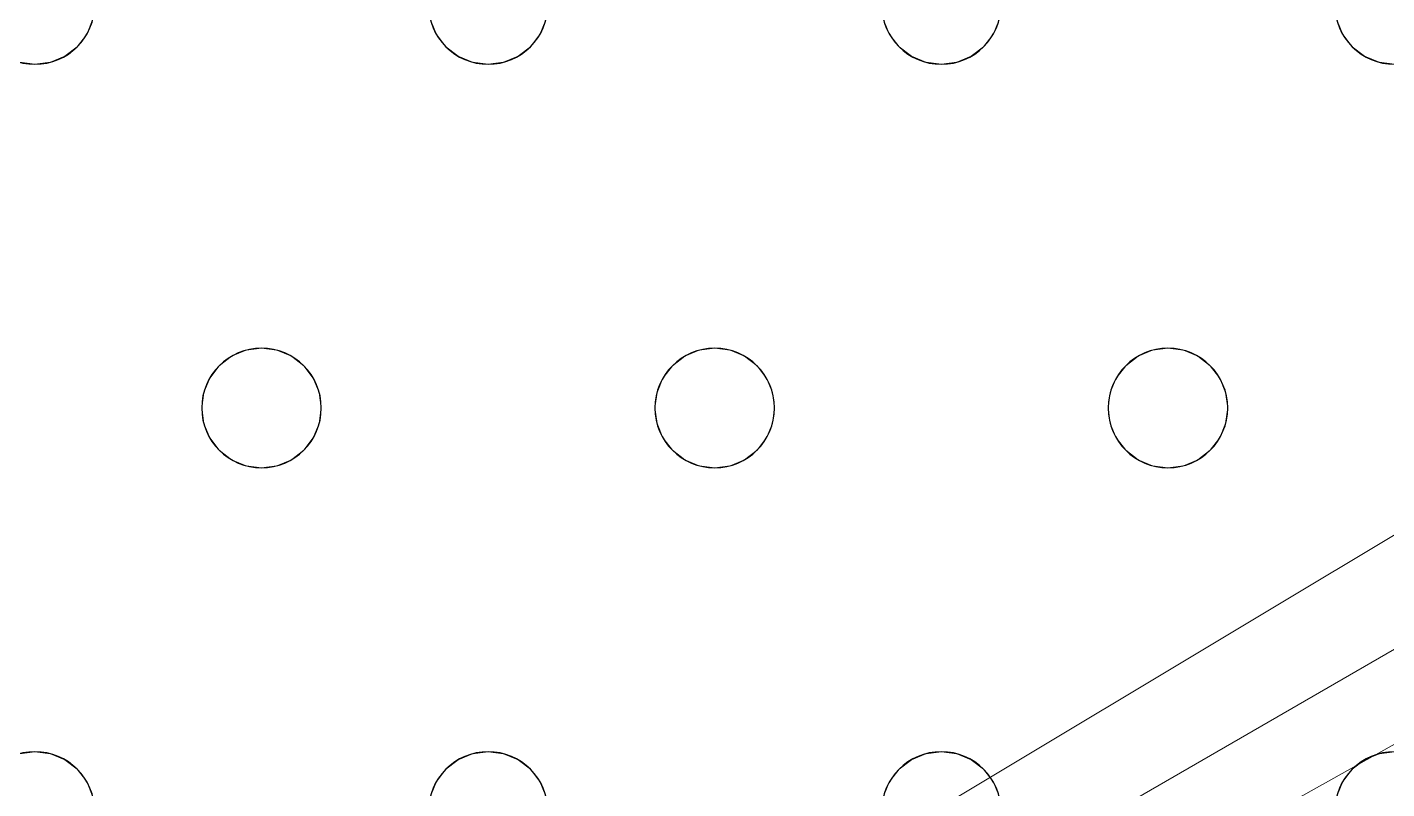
# Model space of a CAD drawing. Header units: millimetres. Extents: x -1 to 1201, y -701 to 1.
# Drawn here: x 382 to 473, y -204.5 to -153.5 of the extents above; entities that cross this region are included whole.
import ezdxf

# ---------------------------------------------------------------- set-up
doc = ezdxf.new("R2010")
doc.units = ezdxf.units.MM
doc.layers.add('IQ_200_3D', color=1, linetype='Continuous')
doc.layers.add('IQ_204_2D', color=7, linetype='Continuous')

msp = doc.modelspace()

# ---------------------------------------------------------------- linework, layer by layer
at = {"layer": 'IQ_200_3D', "lineweight": 18}
for points, invisible_edges in [([(469.685, -153.035, 888), (446.68, -154, 888), (447.079, -153.035, 888), (469.549, -152, 888)], 5), ([(386.013, -154, 890), (409.418, -154, 890), (409.019, -153.035, 890), (386.413, -153.035, 890)], 5), ([(386.013, -154, 888), (386.413, -153.035, 888), (409.019, -153.035, 888), (409.418, -154, 888)], 10), ([(386.013, -154, 890), (386.413, -153.035, 890), (386.413, -153.035, 888), (386.013, -154, 888)], 10), ([(409.019, -153.035, 890), (409.418, -154, 890), (409.418, -154, 888), (409.019, -153.035, 888)], 10), ([(439.352, -153.035, 890), (416.746, -153.035, 890), (416.347, -154, 890), (439.752, -154, 890)], 5), ([(416.347, -154, 888), (416.746, -153.035, 888), (439.352, -153.035, 888), (439.752, -154, 888)], 10), ([(416.347, -154, 890), (416.746, -153.035, 890), (416.746, -153.035, 888), (416.347, -154, 888)], 10), ([(439.352, -153.035, 890), (439.752, -154, 890), (439.752, -154, 888), (439.352, -153.035, 888)], 10), ([(469.685, -153.035, 890), (447.079, -153.035, 890), (446.68, -154, 890), (470.085, -154, 890)], 5), ([(446.68, -154, 888), (469.685, -153.035, 888), (470.085, -154, 888)], 13), ([(446.68, -154, 890), (447.079, -153.035, 890), (447.079, -153.035, 888), (446.68, -154, 888)], 10), ([(469.685, -153.035, 890), (470.085, -154, 890), (470.085, -154, 888), (469.685, -153.035, 888)], 10), ([(386.013, -154, 890), (385.377, -154.828, 890), (397.716, -175, 890), (409.418, -154, 890)], 14), ([(397.716, -175, 888), (385.377, -154.828, 888), (386.013, -154, 888), (409.418, -154, 888)], 13), ([(385.377, -154.828, 890), (386.013, -154, 890), (386.013, -154, 888), (385.377, -154.828, 888)], 10), ([(409.418, -154, 890), (397.716, -175, 890), (410.054, -154.828, 890)], 3), ([(410.054, -154.828, 888), (397.716, -175, 888), (409.418, -154, 888)], 3), ([(409.418, -154, 890), (410.054, -154.828, 890), (410.054, -154.828, 888), (409.418, -154, 888)], 10), ([(416.347, -154, 890), (415.711, -154.828, 890), (428.049, -175, 890), (439.752, -154, 890)], 14), ([(428.049, -175, 888), (427.014, -175.136, 888), (415.711, -154.828, 888), (416.347, -154, 888)], 10), ([(415.711, -154.828, 890), (416.347, -154, 890), (416.347, -154, 888), (415.711, -154.828, 888)], 10), ([(428.049, -175, 888), (416.347, -154, 888), (439.752, -154, 888)], 15), ([(439.752, -154, 890), (428.049, -175, 890), (440.387, -154.828, 890)], 3), ([(440.387, -154.828, 888), (429.084, -175.136, 888), (428.049, -175, 888), (439.752, -154, 888)], 5), ([(439.752, -154, 890), (440.387, -154.828, 890), (440.387, -154.828, 888), (439.752, -154, 888)], 10), ([(446.68, -154, 890), (446.044, -154.828, 890), (458.382, -175, 890), (470.085, -154, 890)], 14), ([(446.044, -154.828, 888), (446.68, -154, 888), (458.382, -175, 888)], 14), ([(446.044, -154.828, 890), (446.68, -154, 890), (446.68, -154, 888), (446.044, -154.828, 888)], 10), ([(470.085, -154, 888), (470.721, -154.828, 888), (458.382, -175, 888), (446.68, -154, 888)], 14), ([(470.721, -154.828, 890), (470.085, -154, 890), (458.382, -175, 890), (459.418, -175.136, 890)], 10), ([(470.085, -154, 890), (470.721, -154.828, 890), (470.721, -154.828, 888), (470.085, -154, 888)], 10), ([(395.716, -175.536, 890), (384.549, -155.464, 890), (383.584, -155.864, 890), (394.887, -176.172, 890)], 5), ([(384.549, -155.464, 888), (396.68, -175.136, 888), (395.716, -175.536, 888), (383.584, -155.864, 888)], 5), ([(383.584, -155.864, 890), (384.549, -155.464, 890), (384.549, -155.464, 888), (383.584, -155.864, 888)], 10), ([(385.377, -154.828, 890), (384.549, -155.464, 890), (396.68, -175.136, 890), (397.716, -175, 890)], 10), ([(385.377, -154.828, 888), (397.716, -175, 888), (396.68, -175.136, 888), (384.549, -155.464, 888)], 5), ([(384.549, -155.464, 890), (385.377, -154.828, 890), (385.377, -154.828, 888), (384.549, -155.464, 888)], 10), ([(396.68, -175.136, 890), (384.549, -155.464, 890), (395.716, -175.536, 890)], 3), ([(410.054, -154.828, 890), (397.716, -175, 890), (398.751, -175.136, 890), (410.882, -155.464, 890)], 5), ([(410.054, -154.828, 888), (410.882, -155.464, 888), (398.751, -175.136, 888), (397.716, -175, 888)], 10), ([(399.716, -175.536, 890), (411.847, -155.864, 890), (410.882, -155.464, 890), (398.751, -175.136, 890)], 5), ([(399.716, -175.536, 888), (398.751, -175.136, 888), (410.882, -155.464, 888), (411.847, -155.864, 888)], 10), ([(410.054, -154.828, 890), (410.882, -155.464, 890), (410.882, -155.464, 888), (410.054, -154.828, 888)], 10), ([(410.882, -155.464, 890), (411.847, -155.864, 890), (411.847, -155.864, 888), (410.882, -155.464, 888)], 10), ([(414.882, -155.464, 890), (413.918, -155.864, 890), (426.049, -175.536, 890), (427.014, -175.136, 890)], 10), ([(426.049, -175.536, 888), (425.221, -176.172, 888), (413.918, -155.864, 888), (414.882, -155.464, 888)], 10), ([(413.918, -155.864, 890), (414.882, -155.464, 890), (414.882, -155.464, 888), (413.918, -155.864, 888)], 10), ([(427.014, -175.136, 890), (428.049, -175, 890), (415.711, -154.828, 890), (414.882, -155.464, 890)], 10), ([(427.014, -175.136, 888), (426.049, -175.536, 888), (414.882, -155.464, 888), (415.711, -154.828, 888)], 10), ([(414.882, -155.464, 890), (415.711, -154.828, 890), (415.711, -154.828, 888), (414.882, -155.464, 888)], 10), ([(440.387, -154.828, 890), (428.049, -175, 890), (429.084, -175.136, 890), (441.216, -155.464, 890)], 5), ([(429.084, -175.136, 888), (440.387, -154.828, 888), (441.216, -155.464, 888)], 13), ([(430.049, -175.536, 890), (442.18, -155.864, 890), (441.216, -155.464, 890), (429.084, -175.136, 890)], 5), ([(430.049, -175.536, 888), (429.084, -175.136, 888), (441.216, -155.464, 888), (442.18, -155.864, 888)], 10), ([(440.387, -154.828, 890), (441.216, -155.464, 890), (441.216, -155.464, 888), (440.387, -154.828, 888)], 10), ([(441.216, -155.464, 890), (442.18, -155.864, 890), (442.18, -155.864, 888), (441.216, -155.464, 888)], 10), ([(456.382, -175.536, 890), (445.216, -155.464, 890), (444.251, -155.864, 890), (455.554, -176.172, 890)], 5), ([(445.216, -155.464, 888), (457.347, -175.136, 888), (456.382, -175.536, 888), (444.251, -155.864, 888)], 5), ([(444.251, -155.864, 890), (445.216, -155.464, 890), (445.216, -155.464, 888), (444.251, -155.864, 888)], 10), ([(457.347, -175.136, 890), (458.382, -175, 890), (446.044, -154.828, 890), (445.216, -155.464, 890)], 10), ([(446.044, -154.828, 888), (458.382, -175, 888), (457.347, -175.136, 888), (445.216, -155.464, 888)], 5), ([(445.216, -155.464, 890), (446.044, -154.828, 890), (446.044, -154.828, 888), (445.216, -155.464, 888)], 10), ([(457.347, -175.136, 890), (445.216, -155.464, 890), (456.382, -175.536, 890)], 3), ([(470.721, -154.828, 888), (471.549, -155.464, 888), (459.418, -175.136, 888), (458.382, -175, 888)], 10), ([(471.549, -155.464, 890), (470.721, -154.828, 890), (459.418, -175.136, 890), (460.382, -175.536, 890)], 10), ([(460.382, -175.536, 888), (459.418, -175.136, 888), (471.549, -155.464, 888), (472.514, -155.864, 888)], 10), ([(472.514, -155.864, 890), (471.549, -155.464, 890), (460.382, -175.536, 890), (461.211, -176.172, 890)], 10), ([(470.721, -154.828, 890), (471.549, -155.464, 890), (471.549, -155.464, 888), (470.721, -154.828, 888)], 10), ([(471.549, -155.464, 890), (472.514, -155.864, 890), (472.514, -155.864, 888), (471.549, -155.464, 888)], 10), ([(370.211, -176.172, 888), (369.382, -175.536, 888), (381.514, -155.864, 888), (382.549, -156, 888)], 10), ([(382.549, -156, 890), (381.514, -155.864, 890), (370.211, -176.172, 890), (370.847, -177, 890)], 10), ([(382.549, -156, 888), (394.252, -177, 888), (370.847, -177, 888), (370.211, -176.172, 888)], 11), ([(394.252, -177, 890), (382.549, -156, 890), (370.847, -177, 890), (371.246, -177.965, 890)], 11), ([(382.549, -156, 888), (381.514, -155.864, 888), (381.514, -155.864, 890), (382.549, -156, 890)], 10), ([(394.887, -176.172, 890), (383.584, -155.864, 890), (382.549, -156, 890), (394.252, -177, 890)], 5), ([(394.887, -176.172, 888), (394.252, -177, 888), (382.549, -156, 888), (383.584, -155.864, 888)], 10), ([(383.584, -155.864, 888), (382.549, -156, 888), (382.549, -156, 890), (383.584, -155.864, 890)], 10), ([(395.716, -175.536, 888), (394.887, -176.172, 888), (383.584, -155.864, 888)], 14), ([(411.847, -155.864, 890), (399.716, -175.536, 890), (400.544, -176.172, 890)], 13), ([(400.544, -176.172, 888), (399.716, -175.536, 888), (411.847, -155.864, 888), (412.882, -156, 888)], 10), ([(412.882, -156, 890), (411.847, -155.864, 890), (400.544, -176.172, 890), (401.18, -177, 890)], 10), ([(412.882, -156, 888), (424.585, -177, 888), (401.18, -177, 888), (400.544, -176.172, 888)], 11), ([(401.18, -177, 890), (401.579, -177.965, 890), (424.585, -177, 890), (412.882, -156, 890)], 14), ([(412.882, -156, 888), (411.847, -155.864, 888), (411.847, -155.864, 890), (412.882, -156, 890)], 10), ([(425.221, -176.172, 890), (413.918, -155.864, 890), (412.882, -156, 890), (424.585, -177, 890)], 5), ([(425.221, -176.172, 888), (424.585, -177, 888), (412.882, -156, 888), (413.918, -155.864, 888)], 10), ([(413.918, -155.864, 888), (412.882, -156, 888), (412.882, -156, 890), (413.918, -155.864, 890)], 10), ([(425.221, -176.172, 890), (426.049, -175.536, 890), (413.918, -155.864, 890)], 14), ([(430.878, -176.172, 890), (443.216, -156, 890), (442.18, -155.864, 890), (430.049, -175.536, 890)], 5), ([(430.878, -176.172, 888), (430.049, -175.536, 888), (442.18, -155.864, 888), (443.216, -156, 888)], 10), ([(431.513, -177, 890), (454.918, -177, 890), (443.216, -156, 890), (430.878, -176.172, 890)], 7), ([(431.513, -177, 888), (430.878, -176.172, 888), (443.216, -156, 888), (454.918, -177, 888)], 14), ([(443.216, -156, 888), (442.18, -155.864, 888), (442.18, -155.864, 890), (443.216, -156, 890)], 10), ([(455.554, -176.172, 890), (444.251, -155.864, 890), (443.216, -156, 890), (454.918, -177, 890)], 5), ([(455.554, -176.172, 888), (454.918, -177, 888), (443.216, -156, 888), (444.251, -155.864, 888)], 10), ([(444.251, -155.864, 888), (443.216, -156, 888), (443.216, -156, 890), (444.251, -155.864, 890)], 10), ([(456.382, -175.536, 888), (455.554, -176.172, 888), (444.251, -155.864, 888)], 14), ([(461.211, -176.172, 888), (460.382, -175.536, 888), (472.514, -155.864, 888), (473.549, -156, 888)], 10), ([(473.549, -156, 890), (472.514, -155.864, 890), (461.211, -176.172, 890), (461.847, -177, 890)], 10), ([(461.847, -177, 888), (461.211, -176.172, 888), (473.549, -156, 888), (485.252, -177, 888)], 14), ([(461.847, -177, 890), (462.246, -177.965, 890), (485.252, -177, 890), (473.549, -156, 890)], 14), ([(473.549, -156, 888), (472.514, -155.864, 888), (472.514, -155.864, 890), (473.549, -156, 890)], 10), ([(395.716, -175.536, 890), (394.887, -176.172, 890), (394.887, -176.172, 888), (395.716, -175.536, 888)], 10), ([(396.68, -175.136, 890), (395.716, -175.536, 890), (395.716, -175.536, 888), (396.68, -175.136, 888)], 10), ([(396.68, -175.136, 888), (397.716, -175, 888), (397.716, -175, 890), (396.68, -175.136, 890)], 10), ([(397.716, -175, 888), (398.751, -175.136, 888), (398.751, -175.136, 890), (397.716, -175, 890)], 10), ([(399.716, -175.536, 890), (398.751, -175.136, 890), (398.751, -175.136, 888), (399.716, -175.536, 888)], 10), ([(400.544, -176.172, 890), (399.716, -175.536, 890), (399.716, -175.536, 888), (400.544, -176.172, 888)], 10), ([(426.049, -175.536, 890), (425.221, -176.172, 890), (425.221, -176.172, 888), (426.049, -175.536, 888)], 10), ([(427.014, -175.136, 890), (426.049, -175.536, 890), (426.049, -175.536, 888), (427.014, -175.136, 888)], 10), ([(427.014, -175.136, 888), (428.049, -175, 888), (428.049, -175, 890), (427.014, -175.136, 890)], 10), ([(428.049, -175, 888), (429.084, -175.136, 888), (429.084, -175.136, 890), (428.049, -175, 890)], 10), ([(430.049, -175.536, 890), (429.084, -175.136, 890), (429.084, -175.136, 888), (430.049, -175.536, 888)], 10), ([(430.878, -176.172, 890), (430.049, -175.536, 890), (430.049, -175.536, 888), (430.878, -176.172, 888)], 10), ([(456.382, -175.536, 890), (455.554, -176.172, 890), (455.554, -176.172, 888), (456.382, -175.536, 888)], 10), ([(457.347, -175.136, 890), (456.382, -175.536, 890), (456.382, -175.536, 888), (457.347, -175.136, 888)], 10), ([(457.347, -175.136, 888), (458.382, -175, 888), (458.382, -175, 890), (457.347, -175.136, 890)], 10), ([(458.382, -175, 888), (459.418, -175.136, 888), (459.418, -175.136, 890), (458.382, -175, 890)], 10), ([(460.382, -175.536, 890), (459.418, -175.136, 890), (459.418, -175.136, 888), (460.382, -175.536, 888)], 10), ([(461.211, -176.172, 890), (460.382, -175.536, 890), (460.382, -175.536, 888), (461.211, -176.172, 888)], 10), ([(394.887, -176.172, 890), (394.252, -177, 890), (394.252, -177, 888), (394.887, -176.172, 888)], 10), ([(401.18, -177, 890), (400.544, -176.172, 890), (400.544, -176.172, 888), (401.18, -177, 888)], 10), ([(425.221, -176.172, 890), (424.585, -177, 890), (424.585, -177, 888), (425.221, -176.172, 888)], 10), ([(431.513, -177, 890), (430.878, -176.172, 890), (430.878, -176.172, 888), (431.513, -177, 888)], 10), ([(455.554, -176.172, 890), (454.918, -177, 890), (454.918, -177, 888), (455.554, -176.172, 888)], 10), ([(461.847, -177, 890), (461.211, -176.172, 890), (461.211, -176.172, 888), (461.847, -177, 888)], 10), ([(394.252, -177, 888), (371.246, -177.965, 888), (370.847, -177, 888)], 13), ([(394.252, -177, 890), (371.246, -177.965, 890), (393.852, -177.965, 890)], 3), ([(393.852, -177.965, 888), (371.382, -179, 888), (371.246, -177.965, 888), (394.252, -177, 888)], 5), ([(394.252, -177, 890), (393.852, -177.965, 890), (393.852, -177.965, 888), (394.252, -177, 888)], 10), ([(401.579, -177.965, 888), (401.18, -177, 888), (424.585, -177, 888), (424.185, -177.965, 888)], 10), ([(401.579, -177.965, 890), (401.18, -177, 890), (401.18, -177, 888), (401.579, -177.965, 888)], 10), ([(424.185, -177.965, 890), (424.585, -177, 890), (401.579, -177.965, 890), (401.716, -179, 890)], 10), ([(424.585, -177, 890), (424.185, -177.965, 890), (424.185, -177.965, 888), (424.585, -177, 888)], 10), ([(454.918, -177, 890), (431.513, -177, 890), (431.913, -177.965, 890), (454.519, -177.965, 890)], 5), ([(454.918, -177, 888), (431.913, -177.965, 888), (431.513, -177, 888)], 13), ([(431.913, -177.965, 890), (431.513, -177, 890), (431.513, -177, 888), (431.913, -177.965, 888)], 10), ([(454.519, -177.965, 888), (432.049, -179, 888), (431.913, -177.965, 888), (454.918, -177, 888)], 5), ([(454.918, -177, 890), (454.519, -177.965, 890), (454.519, -177.965, 888), (454.918, -177, 888)], 10), ([(485.252, -177, 888), (462.246, -177.965, 888), (461.847, -177, 888)], 13), ([(462.246, -177.965, 890), (461.847, -177, 890), (461.847, -177, 888), (462.246, -177.965, 888)], 10), ([(462.246, -177.965, 890), (462.382, -179, 890), (484.852, -177.965, 890), (485.252, -177, 890)], 10), ([(484.852, -177.965, 888), (462.382, -179, 888), (462.246, -177.965, 888), (485.252, -177, 888)], 5), ([(393.852, -177.965, 890), (371.246, -177.965, 890), (371.382, -179, 890), (393.716, -179, 890)], 5), ([(393.716, -179, 888), (371.246, -180.035, 888), (371.382, -179, 888), (393.852, -177.965, 888)], 5), ([(393.852, -177.965, 890), (393.716, -179, 890), (393.716, -179, 888), (393.852, -177.965, 888)], 8), ([(424.049, -179, 890), (424.185, -177.965, 890), (401.716, -179, 890), (401.579, -180.035, 890)], 10), ([(401.716, -179, 888), (401.579, -177.965, 888), (424.185, -177.965, 888), (424.049, -179, 888)], 10), ([(401.716, -179, 890), (401.579, -177.965, 890), (401.579, -177.965, 888), (401.716, -179, 888)], 2), ([(424.185, -177.965, 890), (424.049, -179, 890), (424.049, -179, 888), (424.185, -177.965, 888)], 8), ([(454.519, -177.965, 890), (431.913, -177.965, 890), (432.049, -179, 890), (454.382, -179, 890)], 5), ([(454.382, -179, 888), (431.913, -180.035, 888), (432.049, -179, 888), (454.519, -177.965, 888)], 5), ([(432.049, -179, 890), (431.913, -177.965, 890), (431.913, -177.965, 888), (432.049, -179, 888)], 2), ([(454.519, -177.965, 890), (454.382, -179, 890), (454.382, -179, 888), (454.519, -177.965, 888)], 8), ([(462.382, -179, 890), (462.246, -180.035, 890), (484.716, -179, 890), (484.852, -177.965, 890)], 10), ([(484.716, -179, 888), (462.246, -180.035, 888), (462.382, -179, 888), (484.852, -177.965, 888)], 5), ([(462.382, -179, 890), (462.246, -177.965, 890), (462.246, -177.965, 888), (462.382, -179, 888)], 2), ([(393.852, -180.035, 888), (370.847, -181, 888), (371.246, -180.035, 888), (393.716, -179, 888)], 5), ([(393.716, -179, 890), (371.382, -179, 890), (371.246, -180.035, 890), (393.852, -180.035, 890)], 5), ([(393.716, -179, 890), (393.852, -180.035, 890), (393.852, -180.035, 888), (393.716, -179, 888)], 2), ([(401.579, -180.035, 890), (401.18, -181, 890), (424.185, -180.035, 890), (424.049, -179, 890)], 10), ([(401.579, -180.035, 888), (401.716, -179, 888), (424.049, -179, 888), (424.185, -180.035, 888)], 10), ([(401.579, -180.035, 890), (401.716, -179, 890), (401.716, -179, 888), (401.579, -180.035, 888)], 8), ([(424.049, -179, 890), (424.185, -180.035, 890), (424.185, -180.035, 888), (424.049, -179, 888)], 2), ([(454.519, -180.035, 888), (431.513, -181, 888), (431.913, -180.035, 888), (454.382, -179, 888)], 5), ([(431.913, -180.035, 890), (454.519, -180.035, 890), (454.382, -179, 890), (432.049, -179, 890)], 5), ([(431.913, -180.035, 890), (432.049, -179, 890), (432.049, -179, 888), (431.913, -180.035, 888)], 8), ([(454.382, -179, 890), (454.519, -180.035, 890), (454.519, -180.035, 888), (454.382, -179, 888)], 2), ([(462.246, -180.035, 890), (461.847, -181, 890), (484.852, -180.035, 890), (484.716, -179, 890)], 10), ([(484.852, -180.035, 888), (461.847, -181, 888), (462.246, -180.035, 888), (484.716, -179, 888)], 5), ([(462.246, -180.035, 890), (462.382, -179, 890), (462.382, -179, 888), (462.246, -180.035, 888)], 8), ([(393.852, -180.035, 890), (371.246, -180.035, 890), (370.847, -181, 890), (394.252, -181, 890)], 5), ([(370.847, -181, 888), (393.852, -180.035, 888), (394.252, -181, 888)], 13), ([(393.852, -180.035, 890), (394.252, -181, 890), (394.252, -181, 888), (393.852, -180.035, 888)], 10), ([(424.585, -181, 890), (424.185, -180.035, 890), (401.18, -181, 890), (412.882, -202, 890)], 14), ([(401.18, -181, 888), (401.579, -180.035, 888), (424.185, -180.035, 888), (424.585, -181, 888)], 10), ([(401.18, -181, 890), (401.579, -180.035, 890), (401.579, -180.035, 888), (401.18, -181, 888)], 10), ([(424.185, -180.035, 890), (424.585, -181, 890), (424.585, -181, 888), (424.185, -180.035, 888)], 10), ([(454.519, -180.035, 890), (431.913, -180.035, 890), (431.513, -181, 890), (454.918, -181, 890)], 5), ([(454.918, -181, 888), (443.216, -202, 888), (431.513, -181, 888), (454.519, -180.035, 888)], 7), ([(431.513, -181, 890), (431.913, -180.035, 890), (431.913, -180.035, 888), (431.513, -181, 888)], 10), ([(454.519, -180.035, 890), (454.918, -181, 890), (454.918, -181, 888), (454.519, -180.035, 888)], 10), ([(461.847, -181, 890), (473.549, -202, 890), (485.252, -181, 890), (484.852, -180.035, 890)], 11), ([(485.252, -181, 888), (473.549, -202, 888), (461.847, -181, 888), (484.852, -180.035, 888)], 7), ([(461.847, -181, 890), (462.246, -180.035, 890), (462.246, -180.035, 888), (461.847, -181, 888)], 10), ([(382.549, -202, 890), (370.847, -181, 890), (370.211, -181.828, 890), (381.514, -202.136, 890)], 5), ([(382.549, -202, 888), (381.514, -202.136, 888), (370.211, -181.828, 888), (370.847, -181, 888)], 10), ([(394.252, -181, 890), (370.847, -181, 890), (382.549, -202, 890), (394.887, -181.828, 890)], 7), ([(382.549, -202, 888), (370.847, -181, 888), (394.252, -181, 888), (394.887, -181.828, 888)], 11), ([(394.252, -181, 890), (394.887, -181.828, 890), (394.887, -181.828, 888), (394.252, -181, 888)], 10), ([(412.882, -202, 890), (401.18, -181, 890), (400.544, -181.828, 890)], 13), ([(412.882, -202, 888), (411.847, -202.136, 888), (400.544, -181.828, 888), (401.18, -181, 888)], 10), ([(400.544, -181.828, 890), (401.18, -181, 890), (401.18, -181, 888), (400.544, -181.828, 888)], 10), ([(401.18, -181, 888), (424.585, -181, 888), (412.882, -202, 888)], 15), ([(412.882, -202, 890), (413.918, -202.136, 890), (425.221, -181.828, 890), (424.585, -181, 890)], 10), ([(425.221, -181.828, 888), (413.918, -202.136, 888), (412.882, -202, 888), (424.585, -181, 888)], 5), ([(424.585, -181, 890), (425.221, -181.828, 890), (425.221, -181.828, 888), (424.585, -181, 888)], 10), ([(431.513, -181, 890), (430.878, -181.828, 890), (443.216, -202, 890), (454.918, -181, 890)], 14), ([(443.216, -202, 888), (442.18, -202.136, 888), (430.878, -181.828, 888), (431.513, -181, 888)], 10), ([(430.878, -181.828, 890), (431.513, -181, 890), (431.513, -181, 888), (430.878, -181.828, 888)], 10), ([(454.918, -181, 890), (443.216, -202, 890), (455.554, -181.828, 890)], 3), ([(455.554, -181.828, 888), (444.251, -202.136, 888), (443.216, -202, 888), (454.918, -181, 888)], 5), ([(454.918, -181, 890), (455.554, -181.828, 890), (455.554, -181.828, 888), (454.918, -181, 888)], 10), ([(461.847, -181, 890), (461.211, -181.828, 890), (473.549, -202, 890)], 14), ([(473.549, -202, 888), (472.514, -202.136, 888), (461.211, -181.828, 888), (461.847, -181, 888)], 10), ([(461.211, -181.828, 890), (461.847, -181, 890), (461.847, -181, 888), (461.211, -181.828, 888)], 10), ([(394.887, -181.828, 890), (382.549, -202, 890), (383.584, -202.136, 890), (395.716, -182.464, 890)], 5), ([(383.584, -202.136, 888), (382.549, -202, 888), (394.887, -181.828, 888), (395.716, -182.464, 888)], 10), ([(394.887, -181.828, 890), (395.716, -182.464, 890), (395.716, -182.464, 888), (394.887, -181.828, 888)], 10), ([(411.847, -202.136, 890), (412.882, -202, 890), (400.544, -181.828, 890), (399.716, -182.464, 890)], 10), ([(411.847, -202.136, 888), (410.882, -202.536, 888), (399.716, -182.464, 888), (400.544, -181.828, 888)], 10), ([(399.716, -182.464, 890), (400.544, -181.828, 890), (400.544, -181.828, 888), (399.716, -182.464, 888)], 10), ([(413.918, -202.136, 890), (426.049, -182.464, 890), (425.221, -181.828, 890)], 13), ([(413.918, -202.136, 888), (425.221, -181.828, 888), (426.049, -182.464, 888)], 13), ([(425.221, -181.828, 890), (426.049, -182.464, 890), (426.049, -182.464, 888), (425.221, -181.828, 888)], 10), ([(430.878, -181.828, 890), (430.049, -182.464, 890), (442.18, -202.136, 890), (443.216, -202, 890)], 10), ([(442.18, -202.136, 888), (441.216, -202.536, 888), (430.049, -182.464, 888), (430.878, -181.828, 888)], 10), ([(430.049, -182.464, 890), (430.878, -181.828, 890), (430.878, -181.828, 888), (430.049, -182.464, 888)], 10), ([(455.554, -181.828, 890), (443.216, -202, 890), (444.251, -202.136, 890), (456.382, -182.464, 890)], 5), ([(456.382, -182.464, 888), (444.251, -202.136, 888), (455.554, -181.828, 888)], 3), ([(455.554, -181.828, 890), (456.382, -182.464, 890), (456.382, -182.464, 888), (455.554, -181.828, 888)], 10), ([(472.514, -202.136, 890), (473.549, -202, 890), (461.211, -181.828, 890), (460.382, -182.464, 890)], 10), ([(472.514, -202.136, 888), (471.549, -202.536, 888), (460.382, -182.464, 888), (461.211, -181.828, 888)], 10), ([(460.382, -182.464, 890), (461.211, -181.828, 890), (461.211, -181.828, 888), (460.382, -182.464, 888)], 10), ([(395.716, -182.464, 890), (383.584, -202.136, 890), (384.549, -202.536, 890), (396.68, -182.864, 890)], 5), ([(384.549, -202.536, 888), (383.584, -202.136, 888), (395.716, -182.464, 888), (396.68, -182.864, 888)], 10), ([(396.68, -182.864, 890), (384.549, -202.536, 890), (385.377, -203.172, 890)], 13), ([(385.377, -203.172, 888), (384.549, -202.536, 888), (396.68, -182.864, 888), (397.716, -183, 888)], 10), ([(397.716, -183, 890), (396.68, -182.864, 890), (385.377, -203.172, 890), (386.013, -204, 890)], 10), ([(395.716, -182.464, 890), (396.68, -182.864, 890), (396.68, -182.864, 888), (395.716, -182.464, 888)], 10), ([(397.716, -183, 888), (396.68, -182.864, 888), (396.68, -182.864, 890), (397.716, -183, 890)], 10), ([(398.751, -182.864, 890), (397.716, -183, 890), (410.054, -203.172, 890), (410.882, -202.536, 890)], 10), ([(398.751, -182.864, 888), (410.882, -202.536, 888), (410.054, -203.172, 888), (397.716, -183, 888)], 5), ([(398.751, -182.864, 888), (397.716, -183, 888), (397.716, -183, 890), (398.751, -182.864, 890)], 10), ([(399.716, -182.464, 890), (398.751, -182.864, 890), (410.882, -202.536, 890), (411.847, -202.136, 890)], 10), ([(410.882, -202.536, 888), (398.751, -182.864, 888), (399.716, -182.464, 888)], 13), ([(398.751, -182.864, 890), (399.716, -182.464, 890), (399.716, -182.464, 888), (398.751, -182.864, 888)], 10), ([(426.049, -182.464, 890), (413.918, -202.136, 890), (414.882, -202.536, 890), (427.014, -182.864, 890)], 5), ([(414.882, -202.536, 888), (413.918, -202.136, 888), (426.049, -182.464, 888), (427.014, -182.864, 888)], 10), ([(427.014, -182.864, 890), (414.882, -202.536, 890), (415.711, -203.172, 890), (428.049, -183, 890)], 5), ([(415.711, -203.172, 888), (414.882, -202.536, 888), (427.014, -182.864, 888)], 14), ([(428.049, -183, 888), (416.347, -204, 888), (415.711, -203.172, 888), (427.014, -182.864, 888)], 5), ([(426.049, -182.464, 890), (427.014, -182.864, 890), (427.014, -182.864, 888), (426.049, -182.464, 888)], 10), ([(428.049, -183, 888), (427.014, -182.864, 888), (427.014, -182.864, 890), (428.049, -183, 890)], 10), ([(440.387, -203.172, 890), (441.216, -202.536, 890), (429.084, -182.864, 890), (428.049, -183, 890)], 10), ([(428.049, -183, 888), (429.084, -182.864, 888), (440.387, -203.172, 888)], 14), ([(429.084, -182.864, 888), (428.049, -183, 888), (428.049, -183, 890), (429.084, -182.864, 890)], 10), ([(430.049, -182.464, 890), (429.084, -182.864, 890), (441.216, -202.536, 890), (442.18, -202.136, 890)], 10), ([(441.216, -202.536, 888), (440.387, -203.172, 888), (429.084, -182.864, 888), (430.049, -182.464, 888)], 10), ([(429.084, -182.864, 890), (430.049, -182.464, 890), (430.049, -182.464, 888), (429.084, -182.864, 888)], 10), ([(456.382, -182.464, 890), (444.251, -202.136, 890), (445.216, -202.536, 890), (457.347, -182.864, 890)], 5), ([(445.216, -202.536, 888), (444.251, -202.136, 888), (456.382, -182.464, 888), (457.347, -182.864, 888)], 10), ([(457.347, -182.864, 890), (445.216, -202.536, 890), (446.044, -203.172, 890), (458.382, -183, 890)], 5), ([(446.044, -203.172, 888), (445.216, -202.536, 888), (457.347, -182.864, 888), (458.382, -183, 888)], 10), ([(456.382, -182.464, 890), (457.347, -182.864, 890), (457.347, -182.864, 888), (456.382, -182.464, 888)], 10), ([(458.382, -183, 888), (457.347, -182.864, 888), (457.347, -182.864, 890), (458.382, -183, 890)], 10), ([(470.721, -203.172, 890), (459.418, -182.864, 890), (458.382, -183, 890), (470.085, -204, 890)], 5), ([(459.418, -182.864, 888), (471.549, -202.536, 888), (470.721, -203.172, 888), (458.382, -183, 888)], 5), ([(459.418, -182.864, 888), (458.382, -183, 888), (458.382, -183, 890), (459.418, -182.864, 890)], 10), ([(460.382, -182.464, 890), (459.418, -182.864, 890), (471.549, -202.536, 890), (472.514, -202.136, 890)], 10), ([(471.549, -202.536, 888), (459.418, -182.864, 888), (460.382, -182.464, 888)], 13), ([(459.418, -182.864, 890), (460.382, -182.464, 890), (460.382, -182.464, 888), (459.418, -182.864, 888)], 10), ([(471.549, -202.536, 890), (459.418, -182.864, 890), (470.721, -203.172, 890)], 3), ([(385.377, -203.172, 888), (397.716, -183, 888), (386.013, -204, 888)], 3), ([(409.418, -204, 890), (410.054, -203.172, 890), (397.716, -183, 890), (386.013, -204, 890)], 14), ([(397.716, -183, 888), (410.054, -203.172, 888), (409.418, -204, 888), (386.013, -204, 888)], 13), ([(428.049, -183, 890), (415.711, -203.172, 890), (416.347, -204, 890), (439.752, -204, 890)], 13), ([(439.752, -204, 888), (416.347, -204, 888), (428.049, -183, 888), (440.387, -203.172, 888)], 7), ([(428.049, -183, 890), (439.752, -204, 890), (440.387, -203.172, 890)], 13), ([(458.382, -183, 890), (446.044, -203.172, 890), (446.68, -204, 890), (470.085, -204, 890)], 13), ([(446.68, -204, 888), (446.044, -203.172, 888), (458.382, -183, 888), (470.085, -204, 888)], 14), ([(470.721, -203.172, 888), (470.085, -204, 888), (458.382, -183, 888)], 14), ([(381.514, -202.136, 888), (382.549, -202, 888), (382.549, -202, 890), (381.514, -202.136, 890)], 10), ([(382.549, -202, 888), (383.584, -202.136, 888), (383.584, -202.136, 890), (382.549, -202, 890)], 10), ([(411.847, -202.136, 888), (412.882, -202, 888), (412.882, -202, 890), (411.847, -202.136, 890)], 10), ([(412.882, -202, 888), (413.918, -202.136, 888), (413.918, -202.136, 890), (412.882, -202, 890)], 10), ([(442.18, -202.136, 888), (443.216, -202, 888), (443.216, -202, 890), (442.18, -202.136, 890)], 10), ([(443.216, -202, 888), (444.251, -202.136, 888), (444.251, -202.136, 890), (443.216, -202, 890)], 10), ([(472.514, -202.136, 888), (473.549, -202, 888), (473.549, -202, 890), (472.514, -202.136, 890)], 10), ([(384.549, -202.536, 890), (383.584, -202.136, 890), (383.584, -202.136, 888), (384.549, -202.536, 888)], 10), ([(385.377, -203.172, 890), (384.549, -202.536, 890), (384.549, -202.536, 888), (385.377, -203.172, 888)], 10), ([(410.882, -202.536, 890), (410.054, -203.172, 890), (410.054, -203.172, 888), (410.882, -202.536, 888)], 10), ([(411.847, -202.136, 890), (410.882, -202.536, 890), (410.882, -202.536, 888), (411.847, -202.136, 888)], 10), ([(414.882, -202.536, 890), (413.918, -202.136, 890), (413.918, -202.136, 888), (414.882, -202.536, 888)], 10), ([(415.711, -203.172, 890), (414.882, -202.536, 890), (414.882, -202.536, 888), (415.711, -203.172, 888)], 10), ([(441.216, -202.536, 890), (440.387, -203.172, 890), (440.387, -203.172, 888), (441.216, -202.536, 888)], 10), ([(442.18, -202.136, 890), (441.216, -202.536, 890), (441.216, -202.536, 888), (442.18, -202.136, 888)], 10), ([(445.216, -202.536, 890), (444.251, -202.136, 890), (444.251, -202.136, 888), (445.216, -202.536, 888)], 10), ([(446.044, -203.172, 890), (445.216, -202.536, 890), (445.216, -202.536, 888), (446.044, -203.172, 888)], 10), ([(471.549, -202.536, 890), (470.721, -203.172, 890), (470.721, -203.172, 888), (471.549, -202.536, 888)], 10), ([(472.514, -202.136, 890), (471.549, -202.536, 890), (471.549, -202.536, 888), (472.514, -202.136, 888)], 10), ([(386.013, -204, 890), (385.377, -203.172, 890), (385.377, -203.172, 888), (386.013, -204, 888)], 10), ([(410.054, -203.172, 890), (409.418, -204, 890), (409.418, -204, 888), (410.054, -203.172, 888)], 10), ([(416.347, -204, 890), (415.711, -203.172, 890), (415.711, -203.172, 888), (416.347, -204, 888)], 10), ([(440.387, -203.172, 890), (439.752, -204, 890), (439.752, -204, 888), (440.387, -203.172, 888)], 10), ([(446.68, -204, 890), (446.044, -203.172, 890), (446.044, -203.172, 888), (446.68, -204, 888)], 10), ([(470.721, -203.172, 890), (470.085, -204, 890), (470.085, -204, 888), (470.721, -203.172, 888)], 10), ([(409.418, -204, 890), (386.013, -204, 890), (386.413, -204.965, 890), (409.019, -204.965, 890)], 5), ([(386.413, -204.965, 888), (386.013, -204, 888), (409.418, -204, 888), (409.019, -204.965, 888)], 10), ([(386.413, -204.965, 890), (386.013, -204, 890), (386.013, -204, 888), (386.413, -204.965, 888)], 10), ([(409.418, -204, 890), (409.019, -204.965, 890), (409.019, -204.965, 888), (409.418, -204, 888)], 10), ([(439.752, -204, 890), (416.347, -204, 890), (416.746, -204.965, 890), (439.352, -204.965, 890)], 5), ([(416.746, -204.965, 888), (416.347, -204, 888), (439.752, -204, 888), (439.352, -204.965, 888)], 10), ([(416.746, -204.965, 890), (416.347, -204, 890), (416.347, -204, 888), (416.746, -204.965, 888)], 10), ([(439.752, -204, 890), (439.352, -204.965, 890), (439.352, -204.965, 888), (439.752, -204, 888)], 10), ([(470.085, -204, 890), (446.68, -204, 890), (447.079, -204.965, 890)], 13), ([(447.079, -204.965, 888), (446.68, -204, 888), (470.085, -204, 888), (469.685, -204.965, 888)], 10), ([(447.079, -204.965, 890), (446.68, -204, 890), (446.68, -204, 888), (447.079, -204.965, 888)], 10), ([(447.079, -204.965, 890), (447.216, -206, 890), (469.685, -204.965, 890), (470.085, -204, 890)], 10), ([(470.085, -204, 890), (469.685, -204.965, 890), (469.685, -204.965, 888), (470.085, -204, 888)], 10)]:
    msp.add_3dface(points, dxfattribs=dict(at, invisible_edges=invisible_edges))
at = {"layer": 'IQ_204_2D'}
for centre, start, end in [((382.549, -152), 180, 360), ((412.882, -152), 180, 0), ((443.216, -152), 180, 360), ((473.549, -152), 180, 0), ((397.716, -179), 0, 180), ((428.049, -179), 0, 180), ((458.382, -179), 0, 180), ((397.716, -179), 180, 360), ((428.049, -179), 180, 0), ((458.382, -179), 180, 360), ((382.549, -206), 0, 180), ((412.882, -206), 0, 180), ((443.216, -206), 0, 180), ((473.549, -206), 0, 180)]:
    msp.add_arc(centre, 4, start, end, dxfattribs=at)

# ---------------------------------------------------------------- meshes
at = {"layer": 'IQ_200_3D', "lineweight": 18}
mesh = msp.add_polyface(dxfattribs=at)
corners = [(1200, 0, 850), (1200, -700, 850), (0, -700, 850), (0, 0, 850), (810.5, -594, 850), (811.556, -602.023, 850), (814.653, -609.5, 850), (819.58, -615.92, 850), (826, -620.847, 850), (833.477, -623.944, 850), (841.5, -625, 850), (1059.5, -625, 850), (1067.523, -623.944, 850), (1075, -620.847, 850), (1081.42, -615.92, 850), (1086.347, -609.5, 850), (1089.444, -602.023, 850), (1090.5, -594, 850), (1090.5, -476, 850), (1089.444, -467.977, 850), (1086.347, -460.5, 850), (1081.42, -454.08, 850), (1075, -449.153, 850), (1067.523, -446.056, 850), (1059.5, -445, 850), (841.5, -445, 850), (833.477, -446.056, 850), (826, -449.153, 850), (819.58, -454.08, 850), (814.653, -460.5, 850), (811.556, -467.977, 850), (810.5, -476, 850)]
mesh.append_faces([[corners[k] for k in face] for face in [(29, 3, 28), (6, 2, 5), (4, 2, 31), (23, 0, 22), (13, 1, 12), (15, 1, 14), (11, 1, 10)]], dxfattribs={"vtx0": -1, "vtx1": -1})
mesh.append_faces([[corners[k] for k in face] for face in [(3, 29, 30, 2), (2, 30, 31), (0, 25, 26), (2, 6, 7), (2, 9, 10, 1), (0, 20, 21), (1, 18, 19), (1, 15, 16)]], dxfattribs={"vtx0": -1, "vtx2": -1})
mesh.append_faces([[corners[k] for k in face] for face in [(27, 28, 3), (4, 5, 2), (7, 8, 2), (8, 9, 2), (23, 24, 0), (21, 22, 0), (24, 25, 0), (13, 14, 1), (11, 12, 1), (16, 17, 1), (17, 18, 1)]], dxfattribs={"vtx1": -1, "vtx2": -1})
mesh.append_faces([[corners[k] for k in face] for face in [(26, 27, 3, 0), (19, 20, 0, 1)]], dxfattribs={"vtx1": -1, "vtx3": -1})
mesh = msp.add_polyface(dxfattribs=at)
corners = [(1200, -700, 900), (1200, -23, 900), (0, -23, 900), (0, -700, 900), (90, -35.113, 900), (1110, -35.113, 900), (1129.382, -37.665, 900), (1147.443, -45.146, 900), (1162.953, -57.047, 900), (1174.854, -72.557, 900), (1182.335, -90.618, 900), (1184.887, -110, 900), (1184.887, -610, 900), (1182.335, -629.382, 900), (1174.854, -647.443, 900), (1162.953, -662.953, 900), (1147.443, -674.854, 900), (1129.382, -682.335, 900), (1110, -684.887, 900), (90, -684.887, 900), (70.618, -682.335, 900), (52.557, -674.854, 900), (37.047, -662.953, 900), (25.146, -647.443, 900), (17.665, -629.382, 900), (15.113, -610, 900), (15.113, -110, 900), (17.665, -90.618, 900), (25.146, -72.557, 900), (37.047, -57.047, 900), (52.557, -45.146, 900), (70.618, -37.665, 900)]
mesh.append_faces([[corners[k] for k in face] for face in [(9, 1, 8), (14, 0, 13), (31, 2, 30), (28, 2, 27), (21, 3, 20), (23, 3, 22)]], dxfattribs={"vtx0": -1, "vtx1": -1})
mesh.append_faces([[corners[k] for k in face] for face in [(1, 9, 10), (1, 11, 12, 0), (0, 14, 15), (0, 18, 19, 3), (2, 28, 29), (3, 23, 24)]], dxfattribs={"vtx0": -1, "vtx2": -1})
mesh.append_faces([[corners[k] for k in face] for face in [(10, 11, 1), (5, 6, 1), (7, 8, 1), (6, 7, 1), (12, 13, 0), (15, 16, 0), (17, 18, 0), (16, 17, 0), (31, 4, 2), (29, 30, 2), (26, 27, 2), (21, 22, 3), (19, 20, 3), (24, 25, 3)]], dxfattribs={"vtx1": -1, "vtx2": -1})
mesh.append_faces([[corners[k] for k in face] for face in [(4, 5, 1, 2), (25, 26, 2, 3)]], dxfattribs={"vtx1": -1, "vtx3": -1})
mesh = msp.add_polyface(dxfattribs=at)
corners = [(1110, -48.392, 890), (90, -48.392, 890), (66.424, -53.082, 890), (46.437, -66.437, 890), (33.082, -86.424, 890), (28.392, -110, 890), (28.392, -610, 890), (33.082, -633.576, 890), (46.437, -653.563, 890), (66.424, -666.918, 890), (90, -671.608, 890), (1110, -671.608, 890), (1133.576, -666.918, 890), (1153.563, -653.563, 890), (1166.918, -633.576, 890), (1171.608, -610, 890), (1171.608, -110, 890), (1166.918, -86.424, 890), (1153.563, -66.437, 890), (1133.576, -53.082, 890), (122.5, -418.034, 890), (1077.5, -418.034, 890), (1089.656, -419.634, 890), (1100.983, -424.326, 890), (1110.71, -431.79, 890), (1118.174, -441.517, 890), (1122.866, -452.844, 890), (1124.466, -465, 890), (1124.466, -605, 890), (1122.866, -617.156, 890), (1118.174, -628.483, 890), (1110.71, -638.21, 890), (1100.983, -645.674, 890), (1089.656, -650.366, 890), (1077.5, -651.966, 890), (122.5, -651.966, 890), (110.344, -650.366, 890), (99.017, -645.674, 890), (89.29, -638.21, 890), (81.826, -628.483, 890), (77.134, -617.156, 890), (75.534, -605, 890), (75.534, -465, 890), (77.134, -452.844, 890), (81.826, -441.517, 890), (89.29, -431.79, 890), (99.017, -424.326, 890), (110.344, -419.634, 890), (122.5, -68.034, 890), (1077.5, -68.034, 890), (1089.656, -69.634, 890), (1100.983, -74.326, 890), (1110.71, -81.79, 890), (1118.174, -91.517, 890), (1122.866, -102.844, 890), (1124.466, -115, 890), (1124.466, -351, 890), (1122.866, -363.156, 890), (1118.174, -374.483, 890), (1110.71, -384.21, 890), (1100.983, -391.674, 890), (1089.656, -396.366, 890), (1077.5, -397.966, 890), (122.5, -397.966, 890), (110.344, -396.366, 890), (99.017, -391.674, 890), (89.29, -384.21, 890), (81.826, -374.483, 890), (77.134, -363.156, 890), (75.534, -351, 890), (75.534, -115, 890), (77.134, -102.844, 890), (81.826, -91.517, 890), (89.29, -81.79, 890), (99.017, -74.326, 890), (110.344, -69.634, 890)]
mesh.append_faces([[corners[k] for k in face] for face in [(65, 47, 64), (75, 1, 74), (71, 5, 70), (73, 2, 72)]], dxfattribs={"vtx0": -1, "vtx1": -1})
mesh.append_faces([[corners[k] for k in face] for face in [(15, 28, 29, 14), (11, 32, 33), (16, 55, 56, 15), (54, 17, 18, 53), (53, 18, 19, 52), (52, 19, 0, 51), (0, 50, 51), (10, 37, 38, 9), (64, 47, 20, 63), (8, 39, 40, 7), (39, 8, 9, 38), (69, 42, 43), (3, 71, 72, 2)]], dxfattribs={"vtx0": -1, "vtx2": -1})
mesh.append_faces([[corners[k] for k in face] for face in [(6, 41, 42, 69)]], dxfattribs={"vtx0": -1, "vtx2": -1, "vtx3": -1})
mesh.append_faces([[corners[k] for k in face] for face in [(11, 33, 34, 35), (1, 75, 48, 49), (71, 3, 4, 5)]], dxfattribs={"vtx0": -1, "vtx3": -1})
mesh.append_faces([[corners[k] for k in face] for face in [(36, 37, 10)]], dxfattribs={"vtx1": -1, "vtx2": -1})
mesh.append_faces([[corners[k] for k in face] for face in [(27, 28, 15, 56)]], dxfattribs={"vtx1": -1, "vtx2": -1, "vtx3": -1})
mesh.append_faces([[corners[k] for k in face] for face in [(13, 14, 29, 30), (12, 13, 30, 31), (26, 27, 56, 57), (31, 32, 11, 12), (24, 25, 58, 59), (21, 22, 61, 62), (22, 23, 60, 61), (23, 24, 59, 60), (25, 26, 57, 58), (54, 55, 16, 17), (49, 50, 0, 1), (20, 21, 62, 63), (35, 36, 10, 11), (45, 46, 66, 67), (46, 47, 65, 66), (6, 7, 40, 41), (43, 44, 68, 69), (44, 45, 67, 68), (73, 74, 1, 2), (69, 70, 5, 6)]], dxfattribs={"vtx1": -1, "vtx3": -1})
mesh = msp.add_polyface(dxfattribs=at)
corners = [(122.5, -68.034, 860), (110.344, -69.634, 860), (99.017, -74.326, 860), (89.29, -81.79, 860), (81.826, -91.517, 860), (77.134, -102.844, 860), (75.534, -115, 860), (75.534, -351, 860), (77.134, -363.156, 860), (81.826, -374.483, 860), (89.29, -384.21, 860), (99.017, -391.674, 860), (110.344, -396.366, 860), (122.5, -397.966, 860), (1077.5, -397.966, 860), (1089.656, -396.366, 860), (1100.983, -391.674, 860), (1110.71, -384.21, 860), (1118.174, -374.483, 860), (1122.866, -363.156, 860), (1124.466, -351, 860), (1124.466, -115, 860), (1122.866, -102.844, 860), (1118.174, -91.517, 860), (1110.71, -81.79, 860), (1100.983, -74.326, 860), (1089.656, -69.634, 860), (1077.5, -68.034, 860), (640.451, -68.034, 860), (640.451, -105, 860), (639.258, -114.059, 860), (635.762, -122.5, 860), (630.2, -129.749, 860), (622.951, -135.311, 860), (614.51, -138.807, 860), (605.451, -140, 860), (594.549, -140, 860), (585.49, -138.807, 860), (577.049, -135.311, 860), (569.8, -129.749, 860), (564.238, -122.5, 860), (560.742, -114.059, 860), (559.549, -105, 860), (559.549, -68.034, 860), (600, -115, 860), (603.882, -114.489, 860), (607.5, -112.99, 860), (610.607, -110.607, 860), (612.99, -107.5, 860), (614.489, -103.882, 860), (615, -100, 860), (614.489, -96.118, 860), (612.99, -92.5, 860), (610.607, -89.393, 860), (607.5, -87.01, 860), (603.882, -85.511, 860), (600, -85, 860), (596.118, -85.511, 860), (592.5, -87.01, 860), (589.393, -89.393, 860), (587.01, -92.5, 860), (585.511, -96.118, 860), (585, -100, 860), (585.511, -103.882, 860), (587.01, -107.5, 860), (589.393, -110.607, 860), (592.5, -112.99, 860), (596.118, -114.489, 860)]
mesh.append_faces([[corners[k] for k in face] for face in [(0, 42, 43), (29, 27, 28), (65, 62, 63, 64), (48, 46, 47), (50, 48, 49)]], dxfattribs={"vtx0": -1})
mesh.append_faces([[corners[k] for k in face] for face in [(35, 14, 34)]], dxfattribs={"vtx0": -1, "vtx1": -1})
mesh.append_faces([[corners[k] for k in face] for face in [(62, 65, 45, 52)]], dxfattribs={"vtx0": -1, "vtx1": -1, "vtx2": -1, "vtx3": -1})
mesh.append_faces([[corners[k] for k in face] for face in [(13, 6, 7, 12), (14, 35, 36), (27, 29, 30), (65, 44, 45)]], dxfattribs={"vtx0": -1, "vtx2": -1})
mesh.append_faces([[corners[k] for k in face] for face in [(13, 39, 40, 0), (21, 26, 27, 14), (50, 45, 46, 48)]], dxfattribs={"vtx0": -1, "vtx2": -1, "vtx3": -1})
mesh.append_faces([[corners[k] for k in face] for face in [(7, 10, 11, 12), (20, 15, 16, 17)]], dxfattribs={"vtx0": -1, "vtx3": -1})
mesh.append_faces([[corners[k] for k in face] for face in [(38, 39, 13), (37, 38, 13), (2, 3, 6, 1), (41, 42, 0), (40, 41, 0), (33, 34, 14), (32, 33, 14), (30, 31, 27), (25, 26, 21, 24), (55, 56, 52)]], dxfattribs={"vtx1": -1, "vtx2": -1})
mesh.append_faces([[corners[k] for k in face] for face in [(0, 1, 6, 13), (31, 32, 14, 27), (61, 62, 52, 56)]], dxfattribs={"vtx1": -1, "vtx2": -1, "vtx3": -1})
mesh.append_faces([[corners[k] for k in face] for face in [(13, 14, 36, 37), (14, 15, 20, 21)]], dxfattribs={"vtx1": -1, "vtx3": -1})
mesh.append_faces([[corners[k] for k in face] for face in [(4, 5, 6, 3), (18, 19, 20, 17), (57, 58, 59, 56)]], dxfattribs={"vtx2": -1})
mesh.append_faces([[corners[k] for k in face] for face in [(59, 60, 61, 56), (50, 51, 52, 45)]], dxfattribs={"vtx2": -1, "vtx3": -1})
mesh.append_faces([[corners[k] for k in face] for face in [(7, 8, 9, 10), (21, 22, 23, 24), (65, 66, 67, 44), (52, 53, 54, 55)]], dxfattribs={"vtx3": -1})

doc.saveas('drawing.dxf')
